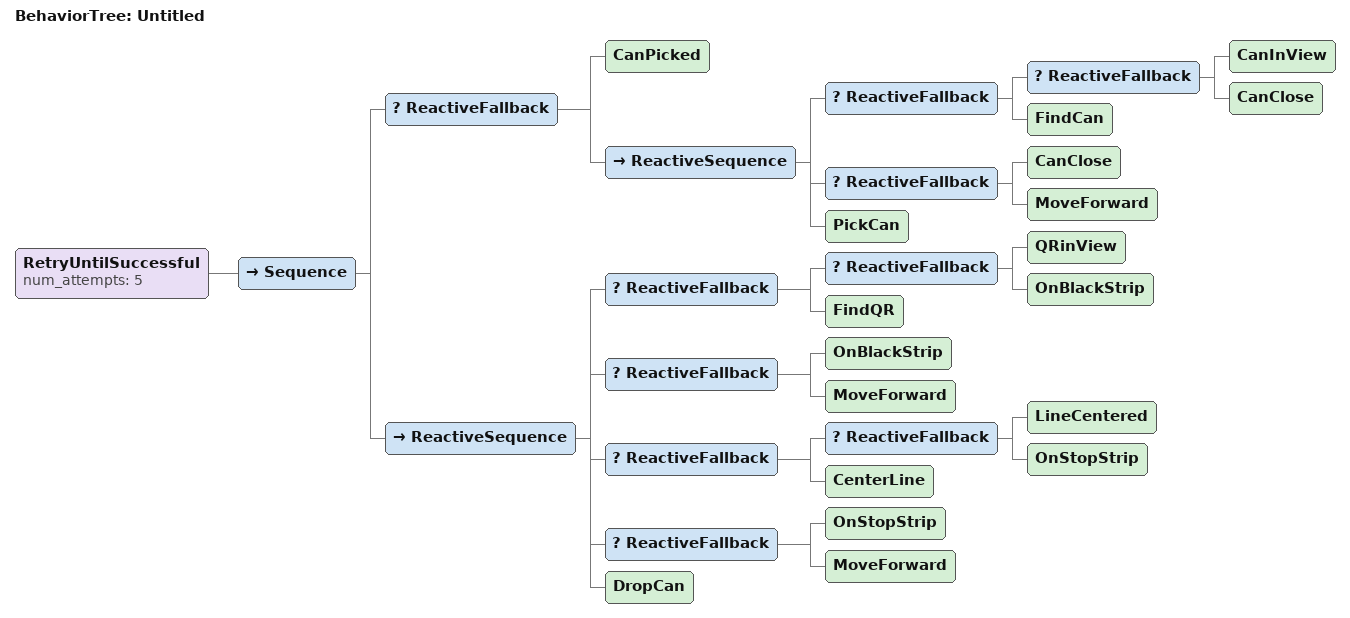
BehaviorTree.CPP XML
<?xml version="1.0" encoding="UTF-8"?>
<root BTCPP_format="4">
  <BehaviorTree ID="Untitled">
    <RetryUntilSuccessful num_attempts="5">
      <Sequence>
        <ReactiveFallback>
          <CanPicked/>
          <ReactiveSequence>
            <ReactiveFallback>
              <ReactiveFallback>
                <CanInView/>
                <CanClose/>
              </ReactiveFallback>
              <FindCan/>
            </ReactiveFallback>
            <ReactiveFallback>
              <CanClose/>
              <MoveForward/>
            </ReactiveFallback>
            <PickCan/>
          </ReactiveSequence>
        </ReactiveFallback>
        <ReactiveSequence>
          <ReactiveFallback>
            <ReactiveFallback>
              <QRinView/>
              <OnBlackStrip/>
            </ReactiveFallback>
            <FindQR/>
          </ReactiveFallback>
          <ReactiveFallback>
            <OnBlackStrip/>
            <MoveForward/>
          </ReactiveFallback>
          <ReactiveFallback>
            <ReactiveFallback>
              <LineCentered/>
              <OnStopStrip/>
            </ReactiveFallback>
            <CenterLine/>
          </ReactiveFallback>
          <ReactiveFallback>
            <OnStopStrip/>
            <MoveForward/>
          </ReactiveFallback>
          <DropCan/>
        </ReactiveSequence>
      </Sequence>
    </RetryUntilSuccessful>
  </BehaviorTree>

</root>
